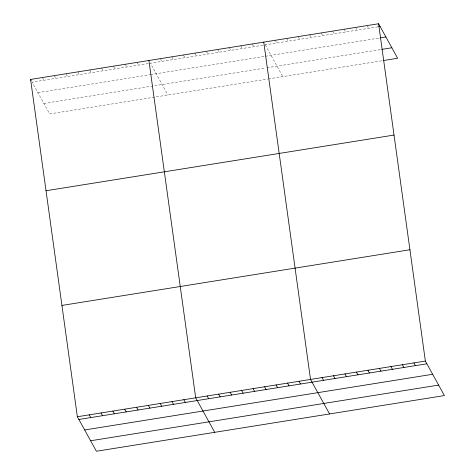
<?xml version="1.0" encoding="UTF-8"?>
<svg xmlns="http://www.w3.org/2000/svg" width="475" height="475" viewBox="0 0 475 475"><rect width="100%" height="100%" fill="white"/><g stroke="black" fill="none" stroke-linecap="round" stroke-linejoin="round"><path stroke-width="0.36" stroke-dasharray="2.38 1.78" d="M148.331 63.567L32.098 82.163L49.637 113.935L267.722 79.04M377.94 26.826L150.415 63.228L167.954 95.006M37.887 92.649L149.94 74.718M150.634 74.605L264.581 56.377M265.299 56.258L379.424 38M43.848 103.449L265.525 67.984M266.956 67.753L380.362 49.608M268.44 78.927L383.277 60.551M367.104 25.585L368.612 28.322M355.615 27.425L357.123 30.157M344.132 29.26L345.64 31.991M332.648 31.101L334.157 33.832M321.165 32.935L322.673 35.667M309.682 34.776L311.19 37.507M298.199 36.611L299.707 39.342M286.716 38.451L288.224 41.182M275.233 40.286L276.741 43.017M265.252 44.858L282.797 76.629M252.261 43.961L253.769 46.693M240.777 45.802L242.286 48.533M229.294 47.637L230.803 50.368M217.811 49.471L219.319 52.208M206.328 51.312L207.836 54.043M194.845 53.147L196.353 55.878M183.362 54.987L184.87 57.718M171.873 56.822L173.381 59.553M160.39 58.663L161.898 61.394M137.073 62.391L138.581 65.123M125.246 64.285L126.754 67.017M113.412 66.179L114.92 68.911M101.579 68.073L103.087 70.805M89.751 69.962L91.259 72.699M77.918 71.856L79.426 74.587M66.084 73.75L67.593 76.481M54.251 75.644L55.759 78.375M42.423 77.538L43.932 80.269"/><path stroke-width="0.71" d="M378.587 23.75L425.363 361.065L444.41 395.568L96.413 451.25L77.366 416.747L30.59 79.432L378.587 23.75L397.634 58.253L383.277 60.551M378.658 26.713L380.095 26.481M380.137 37.887L385.884 36.967M381.799 49.376L391.845 47.773M46.027 190.742L394.024 135.066M61.928 305.431L409.925 249.749M77.366 416.747L425.363 361.065M78.874 419.478L426.871 363.797M84.663 429.964L432.66 374.282M90.624 440.764L438.621 385.082M413.879 362.9L415.387 365.631M402.396 364.741L403.904 367.472M390.913 366.575L392.421 369.307M379.43 368.416L380.938 371.147M367.941 370.251L369.449 372.982M356.458 372.091L357.966 374.822M344.975 373.926L346.483 376.657M333.492 375.767L335 378.498M322.008 377.601L323.517 380.332M329.573 413.945L310.525 379.442L263.744 42.127M299.042 381.277L300.55 384.008M287.559 383.111L289.067 385.848M276.07 384.952L277.578 387.683M264.587 386.787L266.095 389.518M253.104 388.627L254.612 391.358M241.621 390.462L243.129 393.193M230.138 392.303L231.646 395.034M218.654 394.137L220.162 396.868M207.171 395.978L208.679 398.709M30.59 79.432L31.19 80.524M214.736 432.321L195.688 397.812L148.907 60.497M183.855 399.707L185.363 402.438M172.021 401.601L173.529 404.332M160.188 403.495L161.696 406.226M148.36 405.383L149.868 408.12M136.527 407.277L138.035 410.008M124.693 409.171L126.202 411.902M112.86 411.065L114.368 413.796M101.032 412.959L102.541 415.69M89.199 414.853L90.707 417.584"/></g></svg>
